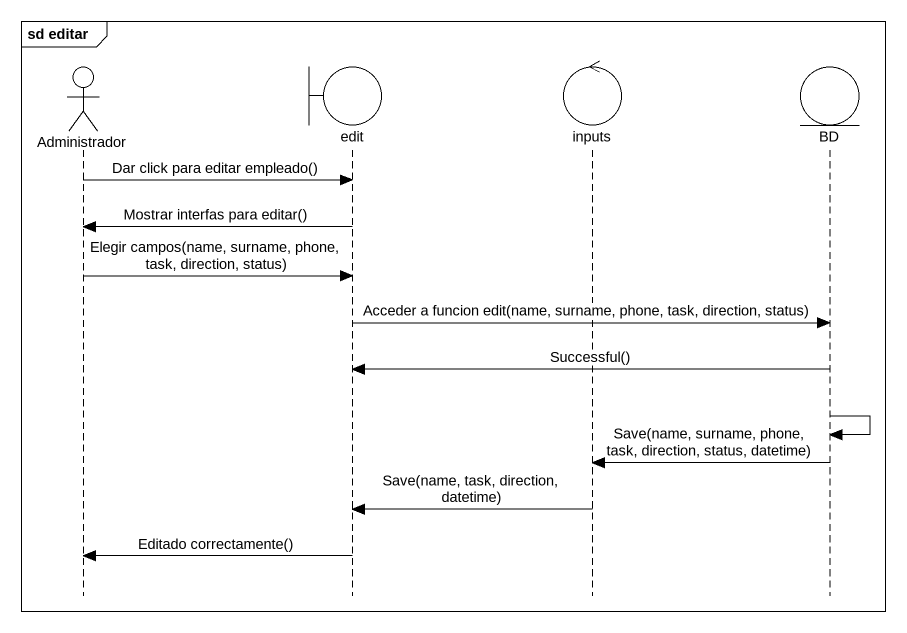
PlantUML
@startuml
mainframe sd editar
hide footbox
actor Administrador
boundary edit
control inputs
entity BD

Administrador -> edit : Dar click para editar empleado()
edit -> Administrador : Mostrar interfas para editar()
Administrador -> edit : Elegir campos(name, surname, phone, task, direction, status)
edit -> BD : Acceder a funcion edit(name, surname, phone, task, direction, status)
BD -> edit : Successful()
BD -> BD
BD -> inputs : Save(name, surname, phone, task, direction, status, datetime)
inputs -> edit : Save(name, task, direction, datetime)
edit -> Administrador : Editado correctamente()
@enduml
